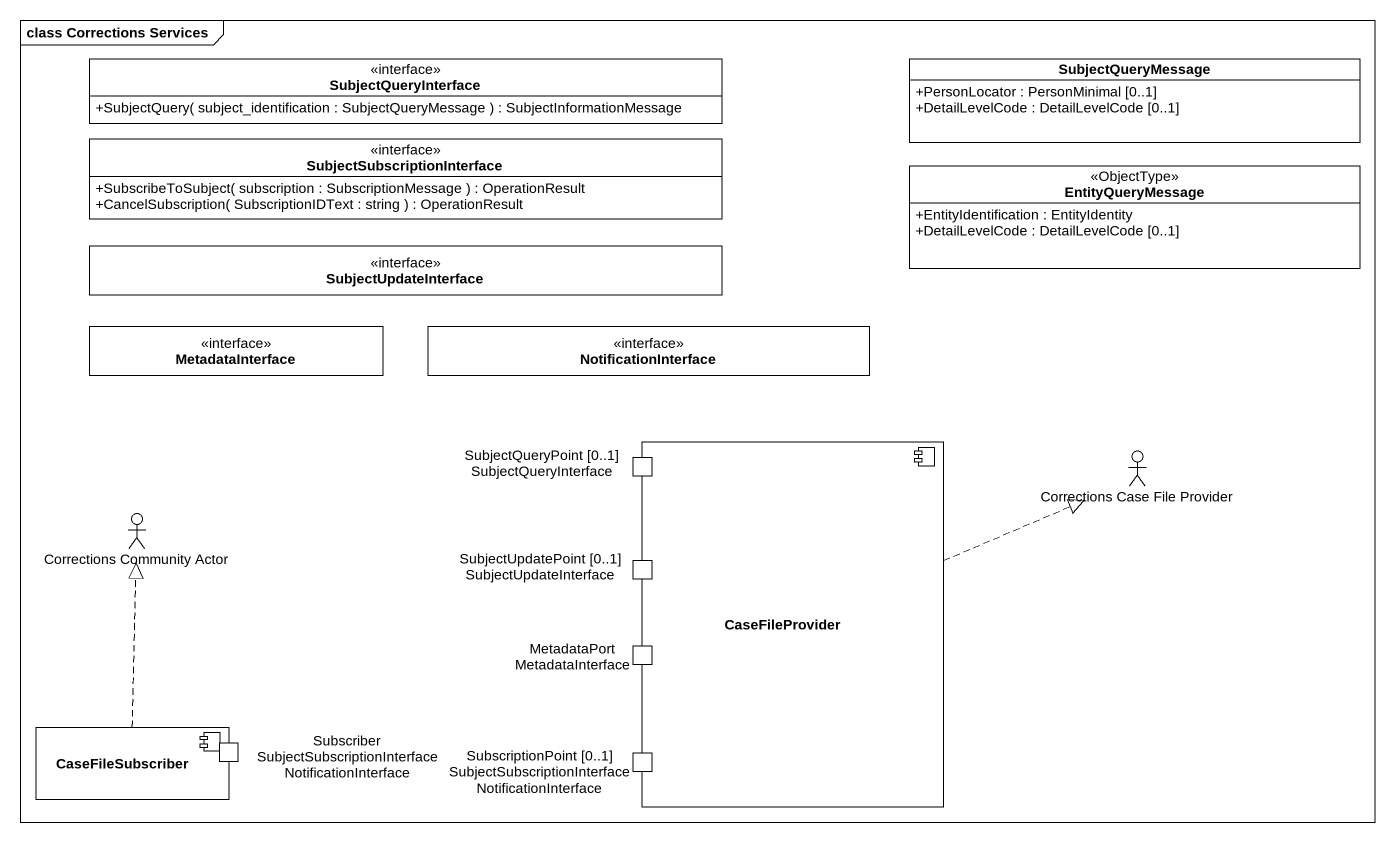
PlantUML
@startuml
mainframe class Corrections Services
allowmixing
hide circle
hide empty members
skinparam classAttributeIconSize 0
interface SubjectQueryInterface {
  +SubjectQuery( subject_identification : SubjectQueryMessage ) : SubjectInformationMessage
}
class SubjectQueryMessage {
  +PersonLocator : PersonMinimal [0..1]
  +DetailLevelCode : DetailLevelCode [0..1]
}
interface SubjectSubscriptionInterface {
  +SubscribeToSubject( subscription : SubscriptionMessage ) : OperationResult
  +CancelSubscription( SubscriptionIDText : string ) : OperationResult
}
class EntityQueryMessage <<ObjectType>> {
  +EntityIdentification : EntityIdentity
  +DetailLevelCode : DetailLevelCode [0..1]
}
interface SubjectUpdateInterface
interface MetadataInterface
interface NotificationInterface
component CaseFileProvider {
  port "SubjectQueryPoint [0..1] SubjectQueryInterface" as SubjectQueryPoint_0_1
  port "SubjectUpdatePoint [0..1] SubjectUpdateInterface" as SubjectUpdatePoint_0_1
  port "MetadataPort MetadataInterface" as MetadataPort
  port "SubscriptionPoint [0..1] SubjectSubscriptionInterface NotificationInterface" as SubscriptionPoint_0_1
}
actor "Corrections Case File Provider" as Corrections_Case_File
actor "Corrections Community Actor" as Corrections_Community_Actor
component CaseFileSubscriber {
  port "Subscriber SubjectSubscriptionInterface NotificationInterface" as Subscriber
}
CaseFileProvider .right.|> Corrections_Case_File
CaseFileSubscriber .up.|> Corrections_Community_Actor
@enduml
